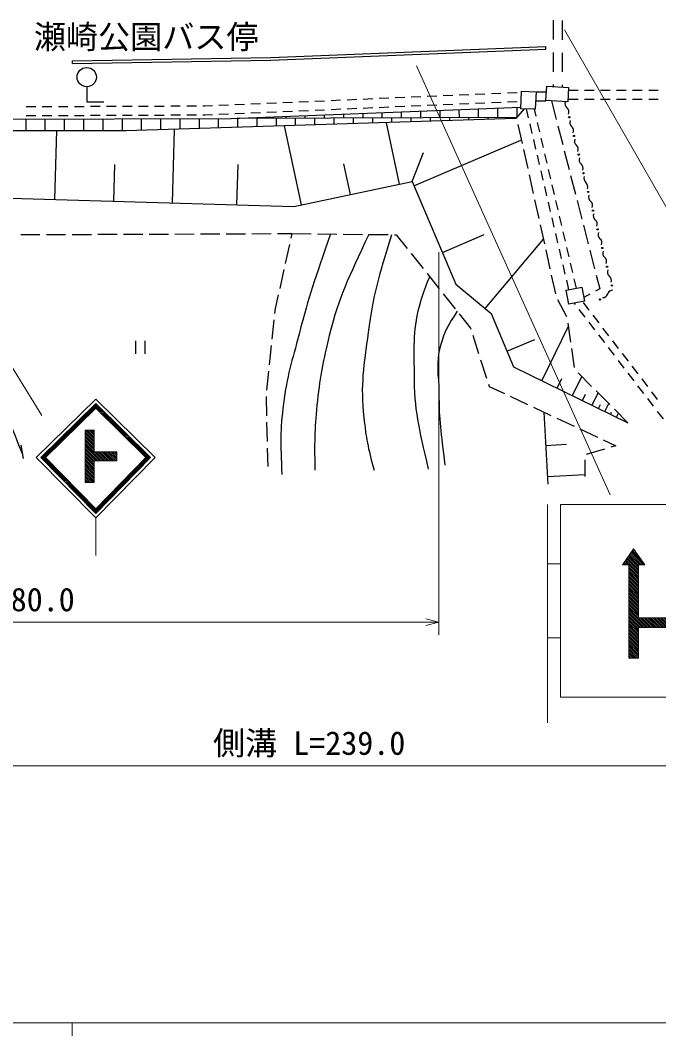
# Model space of a CAD drawing. Units: millimetres, scale not verified. Extents: x 40000 to 680000, y 20000 to 380000.
# Drawn here: x 163962 to 213690, y 204000 to 283048 of the extents above; entities that cross this region are included whole.
import ezdxf
from ezdxf.enums import TextEntityAlignment as Align

# ---------------------------------------------------------------- set-up
doc = ezdxf.new("R2010")
doc.units = ezdxf.units.MM
doc.header["$LTSCALE"] = 1000
for name, color, linetype, lineweight in [('M-BGD', 7, 'Continuous', 25), ('M-STR-HTXT', 7, 'Continuous', 13), ('M-STR-STRC', 7, 'Continuous', 13), ('M-TTL-BAND', 7, 'Continuous', 13)]:
    doc.layers.add(name, color=color, linetype=linetype, lineweight=lineweight)
doc.styles.add('ＭＳ ゴシック', font='')
doc.styles.get('ＭＳ ゴシック').set_extended_font_data('MS Gothic')

msp = doc.modelspace()

# ---------------------------------------------------------------- hatches: boundary and pattern name
at = {"layer": 'M-STR-STRC', "lineweight": 25}
h = msp.add_hatch(dxfattribs=at)
h.set_pattern_fill('USER', color=256, style=0, pattern_type=2)
h.set_pattern_definition([(359.4106, (169837, 253210), (2.0572, 199.9894), []), (359.4106, (169837, 253310), (2.0572, 199.9894), [])])
h.paths.add_polyline_path([(169837, 253210), (165562, 249022), (169837, 244662), (174110, 249022), (169837, 253210), (169837, 252860), (165923, 249025), (169837, 245019), (173749, 249025), (169837, 252860)])
h = msp.add_hatch(dxfattribs=at)
h.set_pattern_fill('USER', color=256, style=0, pattern_type=2)
h.set_pattern_definition([(135, (169725, 247061), (-141.421, -141.421), []), (135, (169725, 246920), (-141.421, -141.421), [])])
h.paths.add_polyline_path([(169725, 247061), (169725, 248755), (171474, 248755), (171474, 249455), (169725, 249455), (169725, 251149), (169025, 251149), (169025, 247061)])
h = msp.add_hatch(dxfattribs=at)
h.set_pattern_fill('USER', color=256, style=0, pattern_type=2)
h.set_pattern_definition([(135, (212112, 233397), (-141.4214, -141.4214), []), (135, (212112, 233255), (-141.4214, -141.4214), [])])
h.paths.add_polyline_path([(212112, 233397), (212112, 235772), (215987, 235772), (215987, 235272), (217237, 236147), (215987, 237022), (215987, 236522), (212112, 236522), (212112, 240647), (212612, 240647), (211737, 241897), (210862, 240647), (211362, 240647), (211362, 233397)])

# ---------------------------------------------------------------- linework, layer by layer
at = {"layer": 'M-BGD'}
for p, q in [((205457, 283048), (205462, 281548)), ((206158, 283027), (206163, 281527)), ((183477, 280155), (204893, 281013)), ((204901, 280814), (204893, 281013)), ((168027, 279898), (183477, 280155)), ((168030, 279698), (168027, 279898)), ((205465, 280548), (205470, 279048)), ((206166, 280527), (206171, 279027)), ((204134, 277478), (204884, 277490)), ((205474, 278048), (205474, 277888)), ((206174, 278027), (206175, 277848)), ((206658, 277605), (207408, 277606)), ((207908, 277607), (208658, 277607)), ((209158, 277608), (209908, 277609)), ((210408, 277609), (211158, 277610)), ((211658, 277611), (212408, 277612)), ((212908, 277612), (213658, 277613)), ((184420, 276651), (185169, 276683)), ((185668, 276705), (186418, 276737)), ((186917, 276759), (187667, 276791)), ((188166, 276812), (188915, 276845)), ((189415, 276866), (190164, 276898)), ((190664, 276920), (191413, 276952)), ((191913, 276974), (192662, 277006)), ((193162, 277028), (193911, 277060)), ((194410, 277081), (195160, 277114)), ((195659, 277135), (196409, 277167)), ((196908, 277189), (197657, 277221)), ((198157, 277243), (198906, 277275)), ((199406, 277297), (200155, 277329)), ((200655, 277350), (201404, 277383)), ((200657, 276650), (201407, 276682)), ((201903, 277404), (202653, 277436)), ((201906, 276704), (202656, 276736)), ((204145, 276778), (204895, 276790)), ((205342, 276774), (205715, 275321)), ((206659, 276905), (207409, 276906)), ((207909, 276907), (208659, 276907)), ((209159, 276908), (209909, 276909)), ((210409, 276909), (211159, 276910)), ((211659, 276911), (212409, 276912)), ((212909, 276912), (213659, 276913)), ((164425, 276332), (165175, 276335)), ((165675, 276337), (166425, 276340)), ((166925, 276342), (167675, 276345)), ((168175, 276347), (168925, 276350)), ((169425, 276352), (170175, 276355)), ((170675, 276357), (171425, 276360)), ((171925, 276362), (172675, 276365)), ((173175, 276367), (173925, 276370)), ((174425, 276372), (175175, 276375)), ((175675, 276377), (176425, 276381)), ((176925, 276383), (177675, 276386)), ((178175, 276388), (178314, 276388)), ((178314, 276388), (178925, 276414)), ((179424, 276436), (180174, 276468)), ((180390, 275396), (202958, 276280)), ((180673, 276490), (181422, 276522)), ((181922, 276543), (182671, 276576)), ((183171, 276597), (183920, 276630)), ((183174, 275897), (183923, 275929)), ((184422, 275951), (185172, 275983)), ((185671, 276004), (186421, 276037)), ((186920, 276058), (187669, 276090)), ((188169, 276112), (188918, 276144)), ((189418, 276166), (190167, 276198)), ((190667, 276219), (191416, 276252)), ((191916, 276273), (192665, 276306)), ((193164, 276327), (193914, 276359)), ((193632, 275914), (193634, 275447)), ((194413, 276381), (195163, 276413)), ((195132, 275973), (195134, 275451)), ((195662, 276435), (196411, 276467)), ((196632, 276032), (196634, 275455)), ((196911, 276488), (197660, 276521)), ((198132, 276091), (198134, 275459)), ((198160, 276542), (198909, 276574)), ((199409, 276596), (200158, 276628)), ((199632, 276149), (199634, 275463)), ((201132, 276208), (201133, 275467)), ((203202, 276157), (202573, 275396)), ((202631, 276267), (202633, 275471)), ((203554, 275462), (203393, 276149)), ((204134, 275583), (204007, 276122)), ((131917, 275249), (180390, 275396)), ((164384, 275348), (164386, 274449)), ((164428, 275632), (165178, 275635)), ((165678, 275637), (166428, 275640)), ((165884, 275352), (165886, 274447)), ((166928, 275642), (167678, 275645)), ((167384, 275357), (167386, 274445)), ((168178, 275647), (168928, 275650)), ((168884, 275361), (168886, 274442)), ((169428, 275652), (170178, 275655)), ((170384, 275366), (170386, 274440)), ((170678, 275657), (171428, 275660)), ((171884, 275370), (171886, 274438)), ((171928, 275662), (172678, 275665)), ((202573, 275396), (172210, 274438)), ((173178, 275667), (173928, 275670)), ((173384, 275375), (173386, 274475)), ((174428, 275672), (175178, 275675)), ((174884, 275379), (174886, 274522)), ((175678, 275677), (176428, 275681)), ((176384, 275384), (176386, 274570)), ((176928, 275683), (177678, 275686)), ((177884, 275388), (177886, 274617)), ((178178, 275688), (178330, 275688)), ((178330, 275688), (178928, 275714)), ((179384, 275393), (179385, 274664)), ((179427, 275735), (180176, 275768)), ((180676, 275789), (181425, 275821)), ((202635, 275471), (180866, 275415)), ((180884, 275415), (180885, 274712)), ((181633, 275445), (181634, 275417)), ((181925, 275843), (182674, 275875)), ((182384, 275418), (182385, 274759)), ((183133, 275503), (183134, 275420)), ((183884, 275422), (183885, 274806)), ((184633, 275562), (184634, 275424)), ((185384, 275426), (185385, 274854)), ((186133, 275621), (186134, 275428)), ((186884, 275430), (186885, 274901)), ((187633, 275680), (187634, 275432)), ((188384, 275434), (188385, 274948)), ((189133, 275738), (189134, 275436)), ((189884, 275438), (189885, 274996)), ((190633, 275797), (190634, 275440)), ((191384, 275442), (191385, 275043)), ((192132, 275856), (192134, 275444)), ((192884, 275446), (192884, 275090)), ((194384, 275449), (194384, 275138)), ((195884, 275453), (195884, 275185)), ((197384, 275457), (197384, 275232)), ((198884, 275461), (198884, 275280)), ((200384, 275465), (200384, 275327)), ((201883, 275469), (201884, 275374)), ((202646, 275421), (202635, 275471)), ((204420, 274366), (204248, 275096)), ((172210, 274438), (118963, 274512)), ((166656, 269106), (166816, 274479)), ((175813, 268834), (175983, 274557)), ((185854, 268677), (184552, 274827)), ((193504, 270297), (192492, 275078)), ((203078, 273469), (202754, 274933)), ((203840, 274245), (203669, 274976)), ((205839, 274836), (206211, 273383)), ((194624, 270171), (202953, 273726)), ((204126, 273028), (203954, 273759)), ((204705, 273149), (204534, 273879)), ((194482, 270504), (195360, 272747)), ((203511, 271516), (203187, 272981)), ((206336, 272899), (206708, 271446)), ((204411, 271811), (204240, 272542)), ((204991, 271932), (204819, 272662)), ((171235, 268970), (171320, 271831)), ((180840, 268684), (180933, 271826)), ((189679, 269487), (189173, 271878)), ((204697, 270595), (204526, 271325)), ((205276, 270715), (205105, 271445)), ((185265, 268553), (194482, 270504)), ((194482, 270504), (197896, 262506)), ((203944, 269563), (203619, 271028)), ((206832, 270962), (207205, 269509)), ((204983, 269378), (204811, 270108)), ((205562, 269498), (205391, 270228)), ((162295, 269236), (185265, 268553)), ((204376, 267611), (204052, 269075)), ((205268, 268161), (205097, 268891)), ((205848, 268281), (205676, 269011)), ((207329, 269024), (207702, 267571)), ((205554, 266944), (205383, 267674)), ((206133, 267064), (205962, 267794)), ((169996, 266387), (171496, 266393)), ((171996, 266395), (173496, 266400)), ((173996, 266402), (175496, 266408)), ((175996, 266410), (177496, 266416)), ((177996, 266418), (179496, 266424)), ((179996, 266426), (181496, 266431)), ((181996, 266433), (183496, 266439)), ((183996, 266441), (185119, 266446)), ((185119, 266446), (185037, 266078)), ((185119, 266446), (186619, 266429)), ((187119, 266423), (188619, 266407)), ((189119, 266401), (190619, 266385)), ((204809, 265658), (204484, 267123)), ((205840, 265727), (205668, 266457)), ((206419, 265847), (206248, 266577)), ((207826, 267087), (208199, 265634)), ((163996, 266363), (165496, 266369)), ((165996, 266371), (167496, 266377)), ((167996, 266379), (169496, 266385)), ((191119, 266379), (192619, 266363)), ((193119, 266357), (193246, 266356)), ((193246, 266356), (194101, 265282)), ((196842, 264975), (200089, 266361)), ((200166, 260600), (204705, 266009)), ((184928, 265590), (184602, 264126)), ((194413, 264891), (195347, 263717)), ((205241, 263705), (204917, 265170)), ((206125, 264510), (205954, 265240)), ((206705, 264630), (206533, 265360)), ((208323, 265150), (208695, 263697)), ((206411, 263293), (206239, 264023)), ((206990, 263413), (206819, 264143)), ((184493, 263638), (184166, 262174)), ((195658, 263326), (196593, 262153)), ((197896, 262506), (200627, 260214)), ((205674, 261753), (205349, 263217)), ((206696, 262076), (206525, 262806)), ((207276, 262196), (207105, 262927)), ((208820, 263212), (209096, 262135)), ((184057, 261686), (183817, 260609)), ((196904, 261762), (197839, 260588)), ((208313, 261716), (207858, 261472)), ((209096, 262135), (208754, 261952)), ((206527, 259952), (205841, 261286)), ((207202, 260935), (207130, 261029)), ((208280, 260479), (207823, 261074)), ((183817, 260609), (183775, 260215)), ((198150, 260197), (199038, 259082)), ((200627, 260214), (202383, 256068)), ((207963, 259944), (207506, 260539)), ((209041, 259487), (208584, 260082)), ((183721, 259718), (183561, 258226)), ((206853, 257985), (206636, 259469)), ((208724, 258952), (208268, 259547)), ((199038, 259082), (199061, 259011)), ((199212, 258534), (199665, 257104)), ((204596, 254988), (206670, 259238)), ((209485, 257961), (209029, 258556)), ((209802, 258496), (209345, 259091)), ((172928, 258085), (172928, 257085)), ((173678, 257085), (173678, 258085)), ((183508, 257729), (183348, 256238)), ((201868, 257284), (204045, 258206)), ((210563, 257504), (210106, 258099)), ((207142, 256006), (206925, 257490)), ((210246, 256969), (209790, 257564)), ((211324, 256512), (210867, 257107)), ((199816, 256628), (200269, 255198)), ((211008, 255977), (210551, 256572)), ((212085, 255521), (211629, 256116)), ((183294, 255741), (183134, 254249)), ((202383, 256068), (211296, 251718)), ((208467, 254547), (207407, 255607)), ((211769, 254986), (211312, 255581)), ((200420, 254721), (200475, 254547)), ((200475, 254547), (201668, 253988)), ((205785, 254408), (206148, 255151)), ((206975, 253827), (207700, 255314)), ((212530, 253994), (212073, 254589)), ((212846, 254529), (212390, 255124)), ((183103, 253751), (183139, 252252)), ((202121, 253776), (203479, 253140)), ((207742, 253453), (207976, 253932)), ((208509, 253078), (208977, 254037)), ((209882, 253133), (208821, 254193)), ((213607, 253538), (213151, 254133)), ((209004, 252837), (209155, 253146)), ((209498, 252596), (209800, 253214)), ((213291, 253003), (212834, 253598)), ((203932, 252928), (205291, 252292)), ((204743, 252549), (205065, 246949)), ((209948, 252376), (210023, 252531)), ((211296, 251718), (210235, 252779)), ((210397, 252157), (210548, 252466)), ((214052, 252011), (213595, 252606)), ((183151, 251752), (183187, 250252)), ((205744, 252080), (207102, 251444)), ((207555, 251232), (208913, 250596)), ((164013, 249962), (164196, 248935)), ((204892, 249957), (206495, 250049)), ((209366, 250384), (210353, 249922)), ((210353, 249922), (209959, 249806)), ((183199, 249752), (183233, 248306)), ((209480, 249664), (208042, 249238)), ((207928, 248822), (207928, 247543)), ((205031, 247533), (207928, 247700))]:
    msp.add_line(p, q, dxfattribs=at)
for points in [[(168030, 279698), (183483, 279955), (204901, 280814)], [(169138, 277876), (169138, 276696), (170474, 276696)]]:
    msp.add_lwpolyline(points, dxfattribs=at)
for points in [[(203012, 277527), (204134, 277478), (204075, 276119), (202953, 276168)], [(204963, 277917), (206670, 277819), (206606, 276701), (204899, 276799)], [(206476, 262030), (207689, 262282), (207916, 261192), (206702, 260940)]]:
    msp.add_lwpolyline(points, close=True, dxfattribs=at)
for centre, radius in [((169138, 278626), 750), ((206725, 275500), 50), ((207093, 274046), 50), ((207461, 272592), 50), ((207829, 271138), 50), ((208197, 269683), 50), ((208564, 268229), 50), ((208932, 266775), 50), ((209300, 265321), 50), ((209668, 263867), 50), ((210036, 262412), 50), ((209116, 261313), 50)]:
    msp.add_circle(centre, radius, dxfattribs=at)
for centre, start, end in [((206820, 276556), 158.70469, 229.68338), ((206263, 275899), 338.70469, 49.68338), ((207188, 275101), 158.70469, 229.68338), ((206631, 274445), 338.70469, 49.68338), ((207556, 273647), 158.70469, 229.68338), ((206998, 272991), 338.70469, 49.68338), ((207923, 272193), 158.70469, 229.68338), ((207366, 271536), 338.70469, 49.68338), ((208291, 270739), 158.70469, 229.68338), ((207734, 270082), 338.70469, 49.68338), ((208659, 269285), 158.70469, 229.68338), ((208102, 268628), 338.70469, 49.68338), ((209027, 267830), 158.70469, 229.68338), ((208470, 267174), 338.70469, 49.68338), ((209395, 266376), 158.70469, 229.68338), ((208837, 265719), 338.70469, 49.68338), ((209762, 264922), 158.70469, 229.68338), ((209205, 264265), 338.70469, 49.68338), ((210130, 263468), 158.70469, 229.68338), ((209573, 262811), 338.70469, 49.68338), ((209315, 261890), 270.38812, 341.36681), ((210131, 261615), 90.38812, 161.36681)]:
    msp.add_arc(centre, 431, start, end, dxfattribs=at)
for points, knots in [([(188119, 266412), (186862, 262744), (186469, 261713), (185679, 258625), (185140, 256522), (184722, 255357), (184460, 253202), (184199, 251066), (184232, 250222), (184333, 247695)], [0, 0, 0, 0, 1, 1, 1, 2, 2, 2, 3, 3, 3, 3]), ([(191104, 266379), (189474, 262845), (188827, 261706), (188033, 258499), (187551, 256554), (187335, 255445), (187108, 253454), (186868, 251348), (186881, 250564), (186898, 248031)], [0, 0, 0, 0, 1, 1, 1, 2, 2, 2, 3, 3, 3, 3]), ([(192869, 266360), (191832, 262906), (191455, 261780), (191060, 258751), (190724, 256175), (190431, 254690), (190723, 252109), (190906, 250496), (191018, 249845), (191522, 248031)], [0, 0, 0, 0, 1, 1, 1, 2, 2, 2, 3, 3, 3, 3]), ([(159800, 263359), (160228, 260962), (160408, 260252), (160918, 258289), (161858, 254665), (162459, 253431), (164137, 249262)], [0, 0, 0, 0, 1, 1, 1, 2, 2, 2, 2]), ([(195853, 263081), (195459, 262240), (195374, 261917), (195138, 261147), (194495, 259051), (194631, 257749), (194633, 255556), (194636, 252619), (194978, 251448), (195726, 248115)], [0, 0, 0, 0, 1, 1, 1, 2, 2, 2, 3, 3, 3, 3]), ([(197992, 260395), (197286, 259333), (197015, 258850), (196693, 257742), (196289, 256354), (196558, 255489), (196567, 254043), (196580, 251835), (196714, 251049), (197029, 248409)], [0, 0, 0, 0, 1, 1, 1, 2, 2, 2, 3, 3, 3, 3])]:
    msp.add_open_spline(points, degree=3, knots=knots, dxfattribs=at)
at = {"layer": 'M-STR-HTXT'}
for p, q in [((206342, 282303), (233799, 234440)), ((196555, 265008), (196555, 235212)), ((196555, 236192), (195555, 236455)), ((116121, 236192), (196555, 236192)), ((196555, 236192), (195555, 235928)), ((67204, 225014), (305725, 225014))]:
    msp.add_line(p, q, dxfattribs=at)
at = {"layer": 'M-STR-STRC'}
for p, q in [((194835, 279495), (209909, 246101)), ((149554, 278297), (165641, 252278)), ((169837, 253210), (165562, 249022)), ((174110, 249022), (169837, 253210)), ((169837, 252860), (165923, 249025)), ((173749, 249025), (169837, 252860)), ((169025, 247061), (169025, 251149)), ((169025, 251149), (169725, 251149)), ((169725, 251149), (169725, 249455)), ((165562, 249022), (169837, 244662)), ((165923, 249025), (169837, 245019)), ((169725, 249455), (171474, 249455)), ((169837, 245019), (173749, 249025)), ((169837, 244662), (174110, 249022)), ((171474, 249455), (171474, 248755)), ((171474, 248755), (169725, 248755)), ((169725, 248755), (169725, 247061)), ((169725, 247061), (169025, 247061)), ((205039, 245361), (205039, 228361)), ((206039, 245361), (206039, 230361)), ((206039, 245361), (221039, 245361)), ((169837, 244305), (169837, 241378)), ((210862, 240647), (211737, 241897)), ((211737, 241897), (212612, 240647)), ((205039, 240736), (206039, 240736)), ((211362, 240647), (210862, 240647)), ((211362, 240647), (211362, 233397)), ((212112, 240647), (212112, 236522)), ((212612, 240647), (212112, 240647)), ((212112, 236522), (215987, 236522)), ((212112, 235772), (212112, 233397)), ((212112, 235772), (215987, 235772)), ((205039, 234986), (206039, 234986)), ((211362, 233397), (212112, 233397)), ((206039, 230361), (221039, 230361))]:
    msp.add_line(p, q, dxfattribs=at)
msp.add_lwpolyline([(165209, 249025), (169837, 253560), (174464, 249025), (169837, 244305)], close=True, dxfattribs=at)
at = {"layer": 'M-TTL-BAND'}
for p, q in [((40000, 205000), (579000, 205000)), ((168000, 205000), (168000, 204000))]:
    msp.add_line(p, q, dxfattribs=at)

# ---------------------------------------------------------------- texts
at = {"layer": 'M-BGD', "style": 'ＭＳ ゴシック'}
msp.add_text('瀬崎公園バス停', height=1833, dxfattribs=at).set_placement((173767, 280293), align=Align.BOTTOM_CENTER)
at = {"layer": 'M-STR-HTXT', "style": 'ＭＳ ゴシック'}
for s, p in [('ガードパイプ L=80.0', (156338, 236492)), ('側溝 L=239.0', (186465, 225314))]:
    msp.add_text(s, height=1833, dxfattribs=at).set_placement(p, align=Align.BOTTOM_CENTER)

doc.saveas('drawing.dxf')
